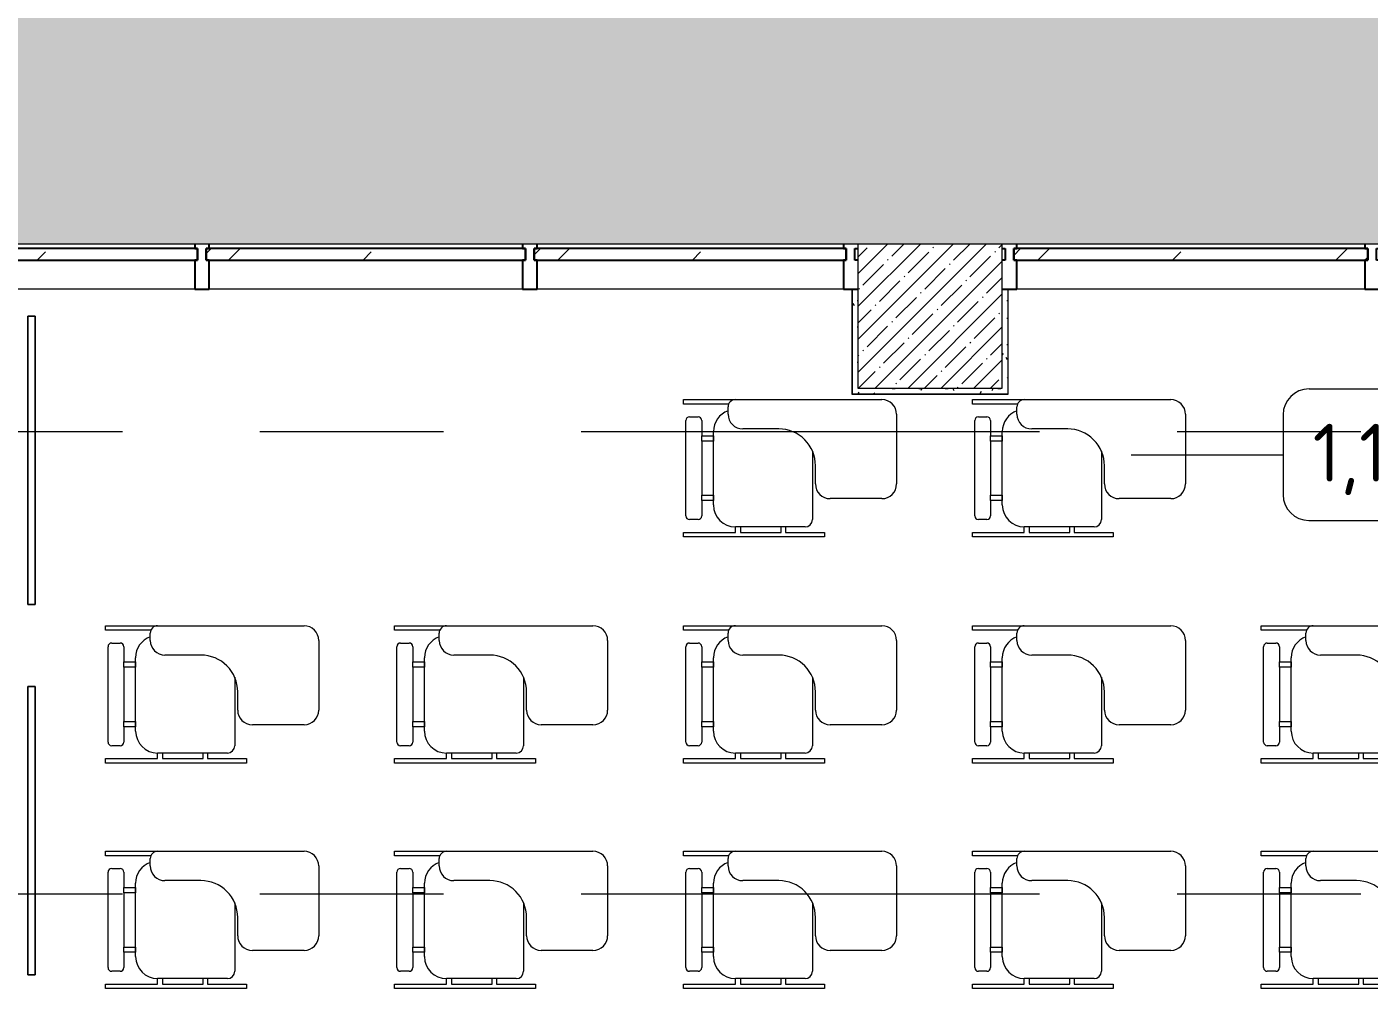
# Model space of a CAD drawing. Header units: millimetres. Extents: x 957 to 228198, y -8553 to 29000.
# Drawn here: x 65456 to 70102, y 13004 to 16401 of the extents above; entities that cross this region are included whole.
import ezdxf

# ---------------------------------------------------------------- set-up
doc = ezdxf.new("R2010")
doc.units = ezdxf.units.MM
doc.linetypes.add('Осевая', pattern=[3175, 635, -476.25, 1587.5, -476.25])
for name, color, linetype, lineweight in [('A-DETL', 7, 'Continuous', 9), ('A-GLAZ-CURT', 7, 'Continuous', 9), ('A-GLAZ-CURT-1', 7, 'Continuous', 25), ('A-GLAZ-CWMG', 7, 'Continuous', 9), ('A-GLAZ-CWMG-1', 7, 'Continuous', 25), ('I-FURN-IDEN', 7, 'Continuous', 9), ('I-WALL', 7, 'Continuous', 9), ('S-COLS', 7, 'Continuous', 9), ('Оси-2', 7, 'Осевая', 9)]:
    doc.layers.add(name, color=color, linetype=linetype, lineweight=lineweight)
for name, color, linetype, lineweight, true_color in [('A-DETL-GENF-2', 7, 'Continuous', 9, 0xd4d4d4), ('A-WALL-1', 9, 'Continuous', 9, 0x808080), ('A-WALL-FNSH-1', 9, 'Continuous', 9, 0x808080), ('I-FURN-1', 9, 'Continuous', 9, 0x808080)]:
    doc.layers.add(name, color=color, linetype=linetype, lineweight=lineweight, true_color=true_color)
doc.styles.add('GOST Common_3', font='GOST_Common.ttf', dxfattribs={"height": 200})
pattern_1 = [(0, (-10247.55, 0), (121.92, 30.48), [10.058, -81.382, 10.058, -81.382, -487.68]), (0, (-10247.55, 0), (121.92, 30.48), [-182.88, 10.058, -172.822, 10.058, -81.382, -213.36]), (0, (-10247.55, 0), (121.92, 30.48), [-457.2, 10.058, -50.902, 10.058, -142.342]), (120, (-10201.83, 15.24), (-87.356454, 90.345817), [10.058, -81.382, 10.058, -81.382, -487.68]), (120, (-10201.83, 15.24), (-87.356454, 90.345817), [-182.88, 10.058, -172.822, 10.058, -81.382, -213.36]), (120, (-10201.83, 15.24), (-87.356454, 90.345817), [-457.2, 10.058, -50.902, 10.058, -142.342]), (240, (-10186.59, 76.2), (-34.563546, -120.825817), [10.058, -81.382, 10.058, -81.382, -487.68]), (240, (-10186.59, 76.2), (-34.563546, -120.825817), [-182.88, 10.058, -172.822, 10.058, -81.382, -213.36]), (240, (-10186.59, 76.2), (-34.563546, -120.825817), [-457.2, 10.058, -50.902, 10.058, -142.342])]

# ---------------------------------------------------------------- blocks, each defined once
blk = doc.blocks.new('BSC_Колонна _Прямоугольная - 500х500-V29-План расстановки мебели и оборудования 3 этажа в осях 12-23')
at = {"layer": 'S-COLS'}
h = blk.add_hatch(dxfattribs=at)
h.set_pattern_fill('FP_39', color=256, style=0, pattern_type=2)
h.set_pattern_definition([(45, (-78830, -15400), (-57.02463, 57.02463), []), (45, (-78772.975, -15400), (-57.02463, 57.02463), [100.806, -20.161, 3.353, -16.808])])
h.paths.add_polyline_path([(155.8, -250), (250, -250), (250, 250), (-250, 250), (-250, -250)])
for p, q in [((-250, 250), (-250, -250)), ((250, -250), (250, 250)), ((-250, -250), (250, -250))]:
    blk.add_line(p, q, dxfattribs=at)
blk = doc.blocks.new('Прямоугольный импост - Импост структурный с накладкой - 160мм-30335138-План расстановки мебели и оборудования 3 этажа в осях 12-23')
at = {"layer": 'A-GLAZ-CWMG-1'}
for p, q in [((-50, 40), (-50, 140)), ((-50, 140), (0, 140)), ((-40, 40), (-50, 40)), ((-50, -17), (-50, 0)), ((-50, 0), (-40, 0)), ((-40, 0), (-40, 40)), ((-10, 40), (-10, 0)), ((0, 40), (-10, 40)), ((-10, 0), (0, 0))]:
    blk.add_line(p, q, dxfattribs=at)
blk = doc.blocks.new('Системная панель - Стекло - 40мм-30335140-План расстановки мебели и оборудования 3 этажа в осях 12-23')
at = {"layer": 'A-GLAZ-CURT'}
h = blk.add_hatch(dxfattribs=at)
h.set_pattern_fill('FP_51', color=256, style=0, pattern_type=2)
h.set_pattern_definition([(45, (-76977.5, -15533), (-282.8427, 282.8427), [200, -600]), (45, (-77177.5, -15633), (-282.8427, 282.8427), [600, -200]), (45, (-76777.5, -15733), (-282.8427, 282.8427), [200, -600])])
h.paths.add_polyline_path([(552.5, -40), (552.5, 0), (-552.5, 0), (-552.5, -40), (542.5, -40)])
at = {"layer": 'A-GLAZ-CURT-1'}
for p, q in [((552.5, 0), (-552.5, 0)), ((-552.5, 0), (-552.5, -40)), ((552.5, -40), (552.5, 0)), ((-552.5, -40), (552.5, -40))]:
    blk.add_line(p, q, dxfattribs=at)
blk = doc.blocks.new('Прямоугольный импост - Импост структурный с накладкой - 160мм-23562331-План расстановки мебели и оборудования 3 этажа в осях 12-23')
at = {"layer": 'A-GLAZ-CWMG'}
blk.add_line((77420, 15493), (76335, 15493), dxfattribs=at)
blk = doc.blocks.new('Прямоугольный импост - Импост структурный с накладкой - 160мм-30335135-План расстановки мебели и оборудования 3 этажа в осях 12-23')
at = {"layer": 'A-GLAZ-CWMG-1'}
for p, q in [((-25, 40), (-25, 140)), ((-25, 140), (25, 140)), ((25, 140), (25, 40)), ((-15, 40), (-25, 40)), ((-25, -17), (-25, 0)), ((-25, 0), (-15, 0)), ((-15, 0), (-15, 40)), ((15, 40), (15, 0)), ((25, 40), (15, 40)), ((15, 0), (25, 0)), ((25, 0), (25, -17))]:
    blk.add_line(p, q, dxfattribs=at)
blk = doc.blocks.new('Системная панель - Стекло - 40мм-30335156-План расстановки мебели и оборудования 3 этажа в осях 12-23')
at = {"layer": 'A-GLAZ-CURT'}
h = blk.add_hatch(dxfattribs=at)
h.set_pattern_fill('FP_52', color=256, style=0, pattern_type=2)
h.set_pattern_definition([(45, (-79832.5, -15533), (-282.8427, 282.8427), [200, -600]), (45, (-80032.5, -15633), (-282.8427, 282.8427), [600, -200]), (45, (-79632.5, -15733), (-282.8427, 282.8427), [200, -600])])
h.paths.add_polyline_path([(612.5, -40), (612.5, 0), (-612.5, 0), (-612.5, -40), (602.5, -40)])
at = {"layer": 'A-GLAZ-CURT-1'}
for p, q in [((612.5, 0), (-612.5, 0)), ((-612.5, 0), (-612.5, -40)), ((-612.5, -40), (612.5, -40)), ((612.5, -40), (612.5, 0))]:
    blk.add_line(p, q, dxfattribs=at)
blk = doc.blocks.new('Прямоугольный импост - Импост структурный с накладкой - 160мм-23562106-План расстановки мебели и оборудования 3 этажа в осях 12-23')
at = {"layer": 'A-GLAZ-CWMG'}
blk.add_line((80335, 15493), (79130, 15493), dxfattribs=at)
blk = doc.blocks.new('Прямоугольный импост - Импост структурный с накладкой - 160мм-30335139-План расстановки мебели и оборудования 3 этажа в осях 12-23')
at = {"layer": 'A-GLAZ-CWMG-1'}
for p, q in [((0, 140), (-50, 140)), ((-50, 140), (-50, 40)), ((-50, 40), (-40, 40)), ((-40, 0), (-50, 0)), ((-50, 0), (-50, -17)), ((-40, 40), (-40, 0)), ((-10, 0), (-10, 40)), ((-10, 40), (0, 40)), ((0, 0), (-10, 0))]:
    blk.add_line(p, q, dxfattribs=at)
blk = doc.blocks.new('Прямоугольный импост - Импост структурный с накладкой - 160мм-30335136-План расстановки мебели и оборудования 3 этажа в осях 12-23')
at = {"layer": 'A-GLAZ-CWMG-1'}
for p, q in [((-25, 40), (-25, 140)), ((-25, 140), (25, 140)), ((25, 140), (25, 40)), ((-15, 40), (-25, 40)), ((-25, -17), (-25, 0)), ((-25, 0), (-15, 0)), ((-15, 0), (-15, 40)), ((15, 40), (15, 0)), ((25, 40), (15, 40)), ((15, 0), (25, 0)), ((25, 0), (25, -17))]:
    blk.add_line(p, q, dxfattribs=at)
blk = doc.blocks.new('Системная панель - Стекло - 40мм-V70-План расстановки мебели и оборудования 3 этажа в осях 12-23')
at = {"layer": 'A-GLAZ-CURT'}
h = blk.add_hatch(dxfattribs=at)
h.set_pattern_fill('FP_63', color=256, style=0, pattern_type=2)
h.set_pattern_definition([(45, (-75842.5, -15533), (-282.8427, 282.8427), [200, -600]), (45, (-76042.5, -15633), (-282.8427, 282.8427), [600, -200]), (45, (-75642.5, -15733), (-282.8427, 282.8427), [200, -600])])
h.paths.add_polyline_path([(552.5, -40), (552.5, 0), (-552.5, 0), (-552.5, -40), (542.5, -40)])
at = {"layer": 'A-GLAZ-CURT-1'}
for p, q in [((552.5, 0), (-552.5, 0)), ((-552.5, 0), (-552.5, -40)), ((552.5, -40), (552.5, 0)), ((-552.5, -40), (552.5, -40))]:
    blk.add_line(p, q, dxfattribs=at)
blk = doc.blocks.new('Прямоугольный импост - Импост структурный с накладкой - 160мм-23562332-План расстановки мебели и оборудования 3 этажа в осях 12-23')
at = {"layer": 'A-GLAZ-CWMG'}
blk.add_line((76285, 15493), (75200, 15493), dxfattribs=at)
blk = doc.blocks.new('Системная панель - Стекло - 40мм-V71-План расстановки мебели и оборудования 3 этажа в осях 12-23')
at = {"layer": 'A-GLAZ-CURT'}
h = blk.add_hatch(dxfattribs=at)
h.set_pattern_fill('FP_64', color=256, style=0, pattern_type=2)
h.set_pattern_definition([(45, (-78100, -15533), (-282.8427, 282.8427), [200, -600]), (45, (-78300, -15633), (-282.8427, 282.8427), [600, -200]), (45, (-77900, -15733), (-282.8427, 282.8427), [200, -600])])
h.paths.add_polyline_path([(540, -40), (540, 0), (-540, 0), (-540, -40), (530, -40)])
at = {"layer": 'A-GLAZ-CURT-1'}
for p, q in [((540, 0), (-540, 0)), ((-540, 0), (-540, -40)), ((540, -40), (540, 0)), ((-540, -40), (540, -40))]:
    blk.add_line(p, q, dxfattribs=at)
blk = doc.blocks.new('Прямоугольный импост - Импост структурный с накладкой - 160мм-23562335-План расстановки мебели и оборудования 3 этажа в осях 12-23')
at = {"layer": 'A-GLAZ-CWMG'}
blk.add_line((78530, 15493), (77470, 15493), dxfattribs=at)
blk = doc.blocks.new('Chair - Tablet Arm - Chair - Tablet Arm-26234702-План расстановки мебели и оборудования 3 этажа в осях 12-23')
at = {"layer": 'I-FURN-1'}
for p, q in [((-416.6, -353.4), (-416.6, 134.5)), ((-416.6, 134.5), (-401.3, 134.5)), ((-401.3, 134.5), (-401.3, -45.4)), ((-356.8, 84.1), (-356.8, 113.6)), ((-344.1, 126.3), (-13.9, 126.3)), ((-1.2, 113.6), (-1.2, 84.1)), ((43.2, 134.5), (58.6, 134.5)), ((43.2, -22.1), (43.2, 134.5)), ((58.6, 134.5), (58.6, -45.4)), ((-291, 71.4), (-344.1, 71.4)), ((-291, 30.8), (-291, 71.4)), ((-291, 71.4), (-272.7, 71.4)), ((-272.7, 71.4), (-272.7, 30.8)), ((-84.8, 71.4), (-272.7, 71.4)), ((-84.8, 30.8), (-84.8, 71.4)), ((-84.8, 71.4), (-66.9, 71.4)), ((-66.9, 71.4), (-66.9, 30.8)), ((-13.9, 71.4), (-66.9, 71.4)), ((-306, 30.8), (-291, 30.8)), ((-272.7, 30.8), (-291, 30.8)), ((-291, 30.8), (-272.7, 30.8)), ((-272.7, 30.8), (-84.8, 30.8)), ((-66.9, 30.8), (-84.8, 30.8)), ((-84.8, 30.8), (-66.9, 30.8)), ((-66.9, 30.8), (-52, 30.8)), ((-401.3, -45.4), (-382.2, -45.4)), ((-382.2, -286.7), (-382.2, -45.4)), ((7.8, -20), (33.2, -20)), ((58.6, -45.4), (58.6, -552.3)), ((-401.3, -62.4), (-401.3, -203.3)), ((-382.2, -62.4), (-401.3, -62.4)), ((-43, -195.5), (-43, -70.8)), ((-401.3, -203.3), (-382.2, -203.3)), ((-401.3, -218.4), (-401.3, -353.4)), ((-382.2, -218.4), (-401.3, -218.4)), ((-122.6, -312.1), (-356.8, -312.1)), ((-233.5, -322.5), (-170, -322.5)), ((-119.8, -312.1), (-122.6, -312.1)), ((-401.3, -353.4), (-416.6, -353.4)), ((-284.3, -552.3), (-284.3, -373.3)), ((7.8, -603.1), (-233.5, -603.1))]:
    blk.add_line(p, q, dxfattribs=at)
for centre, radius, start, end in [((-344.1, 113.6), 12.7, 90, 180), ((-13.9, 113.6), 12.7, 0, 90), ((-344.1, 84.1), 12.7, 180, 270), ((-13.9, 84.1), 12.7, 270, 0), ((-306, -45.4), 76.2, 90, 180), ((-52, -45.4), 76.2, 19.4712, 90), ((7.8, -70.8), 50.8, 90, 180), ((33.2, -45.4), 25.4, 0, 90), ((-170, -195.5), 127, 270, 360), ((-356.8, -286.7), 25.4, 180, 270), ((-233.5, -373.3), 50.8, 90, 180), ((-233.5, -552.3), 50.8, 180, 270), ((7.8, -552.3), 50.8, 270, 0)]:
    blk.add_arc(centre, radius, start, end, dxfattribs=at)
blk = doc.blocks.new('Chair - Tablet Arm - Chair - Tablet Arm-V162-План расстановки мебели и оборудования 3 этажа в осях 12-23')
at = {"layer": 'I-FURN-1'}
for p, q in [((-416.6, -353.4), (-416.6, 134.5)), ((-416.6, 134.5), (-401.3, 134.5)), ((-401.3, 134.5), (-401.3, -45.4)), ((-356.8, 84.1), (-356.8, 113.6)), ((-344.1, 126.3), (-13.9, 126.3)), ((-1.2, 113.6), (-1.2, 84.1)), ((43.2, 134.5), (58.6, 134.5)), ((43.2, -22.1), (43.2, 134.5)), ((58.6, 134.5), (58.6, -45.4)), ((-291, 71.4), (-344.1, 71.4)), ((-291, 30.8), (-291, 71.4)), ((-291, 71.4), (-272.7, 71.4)), ((-272.7, 71.4), (-272.7, 30.8)), ((-84.8, 71.4), (-272.7, 71.4)), ((-84.8, 30.8), (-84.8, 71.4)), ((-84.8, 71.4), (-66.9, 71.4)), ((-66.9, 71.4), (-66.9, 30.8)), ((-13.9, 71.4), (-66.9, 71.4)), ((-306, 30.8), (-291, 30.8)), ((-272.7, 30.8), (-291, 30.8)), ((-291, 30.8), (-272.7, 30.8)), ((-272.7, 30.8), (-84.8, 30.8)), ((-66.9, 30.8), (-84.8, 30.8)), ((-84.8, 30.8), (-66.9, 30.8)), ((-66.9, 30.8), (-52, 30.8)), ((-401.3, -45.4), (-382.2, -45.4)), ((-382.2, -286.7), (-382.2, -45.4)), ((7.8, -20), (33.2, -20)), ((58.6, -45.4), (58.6, -552.3)), ((-401.3, -62.4), (-401.3, -203.3)), ((-382.2, -62.4), (-401.3, -62.4)), ((-43, -195.5), (-43, -70.8)), ((-401.3, -203.3), (-382.2, -203.3)), ((-401.3, -218.4), (-401.3, -353.4)), ((-382.2, -218.4), (-401.3, -218.4)), ((-122.6, -312.1), (-356.8, -312.1)), ((-233.5, -322.5), (-170, -322.5)), ((-119.8, -312.1), (-122.6, -312.1)), ((-401.3, -353.4), (-416.6, -353.4)), ((-284.3, -552.3), (-284.3, -373.3)), ((7.8, -603.1), (-233.5, -603.1))]:
    blk.add_line(p, q, dxfattribs=at)
for centre, radius, start, end in [((-344.1, 113.6), 12.7, 90, 180), ((-13.9, 113.6), 12.7, 0, 90), ((-344.1, 84.1), 12.7, 180, 270), ((-13.9, 84.1), 12.7, 270, 0), ((-306, -45.4), 76.2, 90, 180), ((-52, -45.4), 76.2, 19.4712, 90), ((7.8, -70.8), 50.8, 90, 180), ((33.2, -45.4), 25.4, 0, 90), ((-170, -195.5), 127, 270, 360), ((-356.8, -286.7), 25.4, 180, 270), ((-233.5, -373.3), 50.8, 90, 180), ((-233.5, -552.3), 50.8, 180, 270), ((7.8, -552.3), 50.8, 270, 0)]:
    blk.add_arc(centre, radius, start, end, dxfattribs=at)
blk = doc.blocks.new('Марка_Мебель - В прямоуг_Balcon_Марка-25523697-План расстановки мебели и оборудования 3 этажа в осях 12-23')
at = {"layer": 'I-FURN-IDEN'}
for p, q in [((-2.455, 2.278), (2.455, 2.278)), ((-3.355, 1.378), (-3.355, -1.384)), ((3.355, 1.378), (3.355, -1.378)), ((-2.461, -2.278), (2.455, -2.278))]:
    blk.add_line(p, q, dxfattribs=at)
for centre, radius, start, end in [((-2.455, 1.378), 0.9, 90, 180), ((2.455, 1.378), 0.9, 0, 90), ((-2.461, -1.384), 0.893, 180, 270), ((2.455, -1.378), 0.9, 270, 0)]:
    blk.add_arc(centre, radius, start, end, dxfattribs=at)

msp = doc.modelspace()

# ---------------------------------------------------------------- hatches: boundary and pattern name
at = {"layer": 'A-DETL-GENF-2'}
h = msp.add_hatch(color=256, dxfattribs=at)
h.paths.add_polyline_path([(74551, -258), (74551, 3300), (65610.4, 3300), (65610.4, -258), (68738.3, -258)])
h.paths.add_polyline_path([(31762.4, 15358), (31762.4, 15358), (31762.4, 17006.7)])
h.paths.add_polyline_path([(56312.4, 11900), (56312.4, 27358), (31662.4, 27358), (31662.4, 23858), (28262.4, 23858), (28262.4, 23799.7), (28495.1, 23799.7), (28495.1, 15358), (32132.4, 15358), (32132.4, 11900), (55912.4, 11900)])
h.paths.add_polyline_path([(68292.4, 15650), (74243.1, 15650), (74243.1, 18590), (63792.4, 18590), (63792.4, 15650), (68282.4, 15650)])
at = {"layer": 'I-WALL'}
h = msp.add_hatch(dxfattribs=at)
h.set_pattern_fill('FP_68', color=256, style=0, pattern_type=2)
h.set_pattern_definition(pattern_1)
h.paths.add_polyline_path([(68332.4, 15130), (68332.4, 15493), (68312.4, 15493), (68312.4, 15130)])
h = msp.add_hatch(dxfattribs=at)
h.set_pattern_fill('FP_68', color=256, style=0, pattern_type=2)
h.set_pattern_definition(pattern_1)
h.paths.add_polyline_path([(68852.4, 15150), (68852.4, 15490), (68832.4, 15490), (68832.4, 15150)])
h = msp.add_hatch(dxfattribs=at)
h.set_pattern_fill('FP_68', color=256, style=0, pattern_type=2)
h.set_pattern_definition(pattern_1)
h.paths.add_polyline_path([(68464.3, 15130), (68852.4, 15130), (68852.4, 15150), (68332.4, 15150), (68332.4, 15130), (68445.1, 15130)])

# ---------------------------------------------------------------- linework, layer by layer
at = {"layer": 'A-DETL'}
msp.add_line((63792.4, 15650), (74243.1, 15650), dxfattribs=at)
at = {"layer": 'A-WALL-1'}
for p, q in [((68312.4, 15493), (68312.4, 15130)), ((68332.4, 15493), (68312.4, 15493)), ((68852.4, 15490), (68832.4, 15490)), ((68852.4, 15130), (68852.4, 15490)), ((68312.4, 15130), (68852.4, 15130))]:
    msp.add_line(p, q, dxfattribs=at)
at = {"layer": 'A-WALL-FNSH-1'}
for p, q in [((68312.4, 15493), (68311.4, 15493)), ((68311.4, 15493), (68311.4, 15129)), ((68853.4, 15490), (68852.4, 15490)), ((68853.4, 15129), (68853.4, 15490)), ((68311.4, 15129), (68853.4, 15129))]:
    msp.add_line(p, q, dxfattribs=at)
at = {"layer": 'I-FURN-1'}
for p, q in [((65485, 15399.6), (65460, 15399.6)), ((65460, 15399.6), (65460, 14400.6)), ((65460, 14400.6), (65460, 15399.6)), ((65460, 15399.6), (65485, 15399.6)), ((65485, 14400.6), (65485, 15399.6)), ((65485, 15399.6), (65485, 14400.6)), ((65460, 14400.6), (65485, 14400.6)), ((65485, 14400.6), (65460, 14400.6)), ((65485, 14117.7), (65460, 14117.7)), ((65460, 14117.7), (65460, 13118.7)), ((65460, 13118.7), (65460, 14117.7)), ((65460, 14117.7), (65485, 14117.7)), ((65485, 13118.7), (65485, 14117.7)), ((65485, 14117.7), (65485, 13118.7)), ((65460, 13118.7), (65485, 13118.7)), ((65485, 13118.7), (65460, 13118.7))]:
    msp.add_line(p, q, dxfattribs=at)
at = {"layer": 'I-FURN-IDEN'}
msp.add_line((69278.2, 14919.6), (69804.6, 14919.6), dxfattribs=at)
at = {"layer": 'Оси-2'}
for p, q in [((28163.2, 15000), (71402.4, 15000)), ((28163.2, 13400), (71402.4, 13400))]:
    msp.add_line(p, q, dxfattribs=at)

# ---------------------------------------------------------------- block references
at = {"layer": 'A-GLAZ-CURT'}
for name, p in [('Системная панель - Стекло - 40мм-V70-План расстановки мебели и оборудования 3 этажа в осях 12-23', (65494.9, 15633)), ('Системная панель - Стекло - 40мм-30335140-План расстановки мебели и оборудования 3 этажа в осях 12-23', (66629.9, 15633)), ('Системная панель - Стекло - 40мм-V71-План расстановки мебели и оборудования 3 этажа в осях 12-23', (67752.4, 15633)), ('Системная панель - Стекло - 40мм-30335156-План расстановки мебели и оборудования 3 этажа в осях 12-23', (69484.9, 15633))]:
    msp.add_blockref(name, p, dxfattribs=at)
at = {"layer": 'A-GLAZ-CWMG', "extrusion": (0, 0, -1), "rotation": 180}
for name, p in [('Прямоугольный импост - Импост структурный с накладкой - 160мм-30335135-План расстановки мебели и оборудования 3 этажа в осях 12-23', (-66062.4, 15633)), ('Прямоугольный импост - Импост структурный с накладкой - 160мм-30335136-План расстановки мебели и оборудования 3 этажа в осях 12-23', (-67197.4, 15633)), ('Прямоугольный импост - Импост структурный с накладкой - 160мм-30335138-План расстановки мебели и оборудования 3 этажа в осях 12-23', (-68332.4, 15633)), ('Прямоугольный импост - Импост структурный с накладкой - 160мм-30335136-План расстановки мебели и оборудования 3 этажа в осях 12-23', (-70112.4, 15633))]:
    msp.add_blockref(name, p, dxfattribs=at)
at = {"layer": 'A-GLAZ-CWMG', "rotation": 180}
msp.add_blockref('Прямоугольный импост - Импост структурный с накладкой - 160мм-30335139-План расстановки мебели и оборудования 3 этажа в осях 12-23', (68832.4, 15633), dxfattribs=at)
at = {"layer": 'A-GLAZ-CWMG'}
for name in ['Прямоугольный импост - Импост структурный с накладкой - 160мм-23562332-План расстановки мебели и оборудования 3 этажа в осях 12-23', 'Прямоугольный импост - Импост структурный с накладкой - 160мм-23562331-План расстановки мебели и оборудования 3 этажа в осях 12-23', 'Прямоугольный импост - Импост структурный с накладкой - 160мм-23562335-План расстановки мебели и оборудования 3 этажа в осях 12-23', 'Прямоугольный импост - Импост структурный с накладкой - 160мм-23562106-План расстановки мебели и оборудования 3 этажа в осях 12-23']:
    msp.add_blockref(name, (-10247.6, 0), dxfattribs=at)
at = {"layer": 'I-FURN-1', "rotation": 89.99999999999979}
for name, p in [('Chair - Tablet Arm - Chair - Tablet Arm-26234702-План расстановки мебели и оборудования 3 этажа в осях 12-23', (67863.5, 15051.8)), ('Chair - Tablet Arm - Chair - Tablet Arm-V162-План расстановки мебели и оборудования 3 этажа в осях 12-23', (68863.5, 15051.8)), ('Chair - Tablet Arm - Chair - Tablet Arm-26234702-План расстановки мебели и оборудования 3 этажа в осях 12-23', (65863.5, 14269)), ('Chair - Tablet Arm - Chair - Tablet Arm-26234702-План расстановки мебели и оборудования 3 этажа в осях 12-23', (66863.5, 14269)), ('Chair - Tablet Arm - Chair - Tablet Arm-V162-План расстановки мебели и оборудования 3 этажа в осях 12-23', (67863.5, 14269)), ('Chair - Tablet Arm - Chair - Tablet Arm-26234702-План расстановки мебели и оборудования 3 этажа в осях 12-23', (68863.5, 14269)), ('Chair - Tablet Arm - Chair - Tablet Arm-26234702-План расстановки мебели и оборудования 3 этажа в осях 12-23', (69863.5, 14269)), ('Chair - Tablet Arm - Chair - Tablet Arm-V162-План расстановки мебели и оборудования 3 этажа в осях 12-23', (65863.5, 13488.2)), ('Chair - Tablet Arm - Chair - Tablet Arm-26234702-План расстановки мебели и оборудования 3 этажа в осях 12-23', (66863.5, 13488.2)), ('Chair - Tablet Arm - Chair - Tablet Arm-26234702-План расстановки мебели и оборудования 3 этажа в осях 12-23', (67863.5, 13488.2)), ('Chair - Tablet Arm - Chair - Tablet Arm-26234702-План расстановки мебели и оборудования 3 этажа в осях 12-23', (68863.5, 13488.2)), ('Chair - Tablet Arm - Chair - Tablet Arm-26234702-План расстановки мебели и оборудования 3 этажа в осях 12-23', (69863.5, 13488.2))]:
    msp.add_blockref(name, p, dxfattribs=at)
at = {"layer": 'I-FURN-IDEN', "xscale": 99.99999999999993, "yscale": 99.99999999999993, "zscale": 99.99999999999993}
msp.add_blockref('Марка_Мебель - В прямоуг_Balcon_Марка-25523697-План расстановки мебели и оборудования 3 этажа в осях 12-23', (70140.1, 14919.6), dxfattribs=at)
at = {"layer": 'S-COLS'}
msp.add_blockref('BSC_Колонна _Прямоугольная - 500х500-V29-План расстановки мебели и оборудования 3 этажа в осях 12-23', (68582.4, 15400), dxfattribs=at)

# ---------------------------------------------------------------- texts
at = {"layer": 'I-FURN-IDEN', "insert": (69907.1, 15026.6), "char_height": 200, "width": 328.692, "attachment_point": 1, "style": 'GOST Common_3'}
msp.add_mtext('1,1', dxfattribs=at)

doc.saveas('drawing.dxf')
